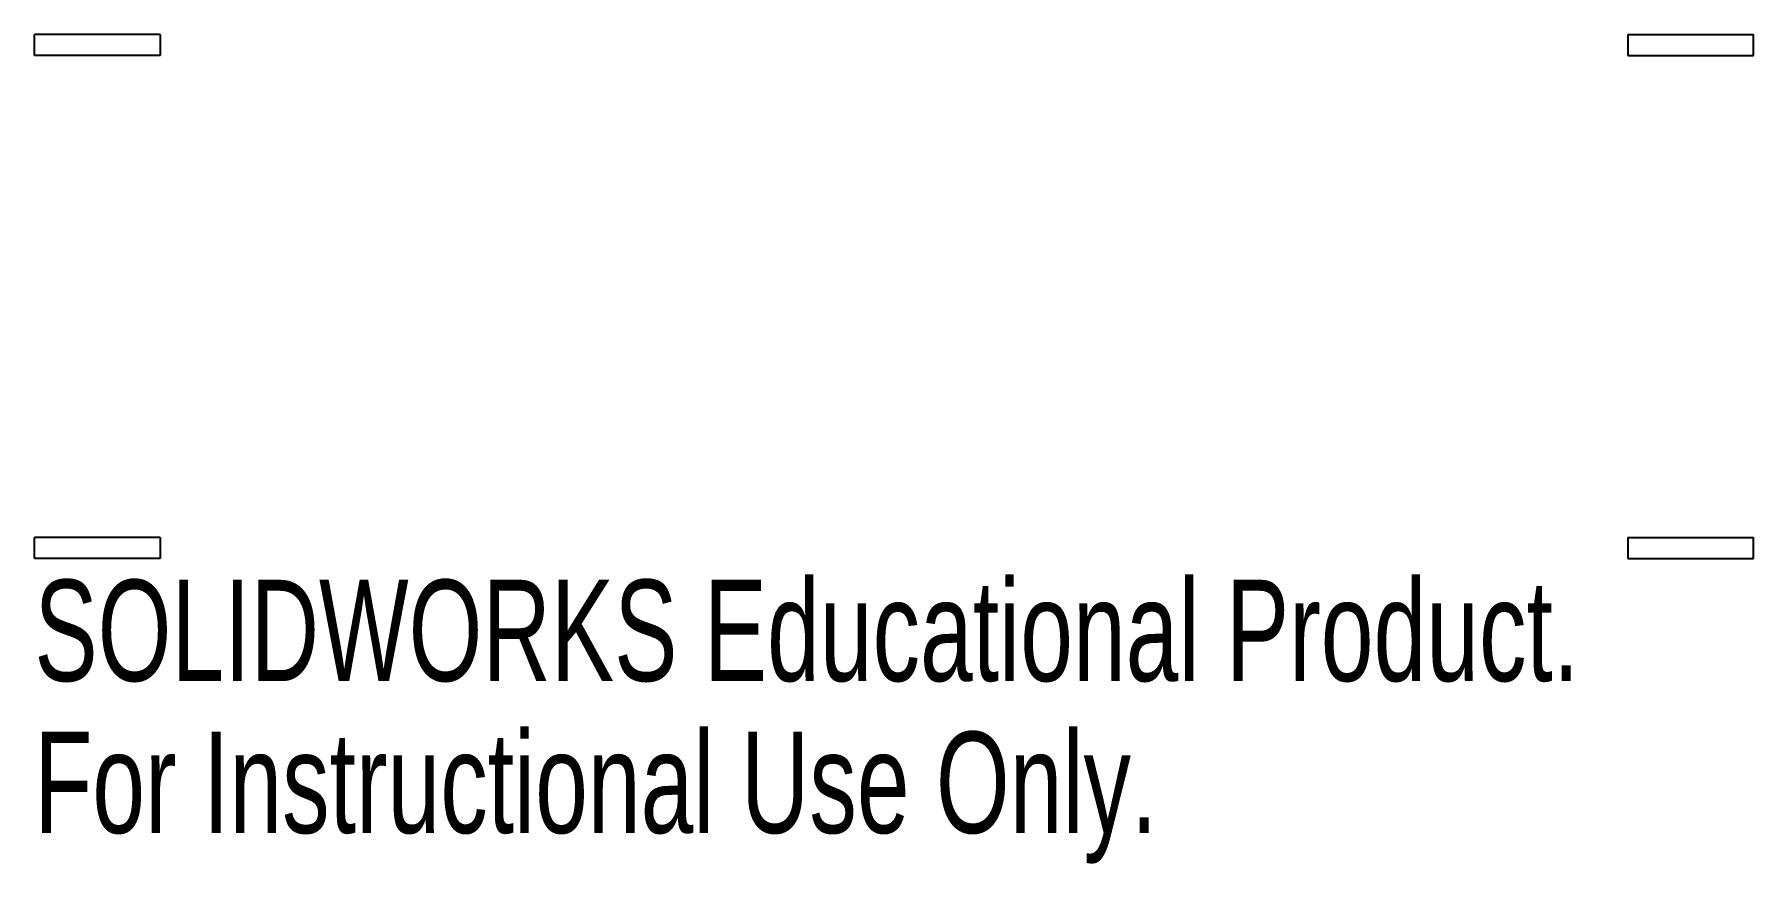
# Model space of a CAD drawing. Header units: millimetres. Extents: x -52.2 to 29.8, y -83.3 to -43.7.
import ezdxf

# ---------------------------------------------------------------- set-up
doc = ezdxf.new("R2010")
doc.units = ezdxf.units.MM
doc.styles.add('SLDTEXTSTYLE0', font='TXT', dxfattribs={"width": 0.7})

msp = doc.modelspace()

# ---------------------------------------------------------------- linework, layer by layer
at = {"color": 7, "linetype": 'Continuous', "lineweight": 25}
for p, q in [((-46.2, -43.7), (-52.2, -43.7)), ((-52.2, -44.7), (-52.2, -43.7)), ((-46.2, -43.7), (-46.2, -44.7)), ((23.8, -43.7), (29.8, -43.7)), ((23.8, -43.7), (23.8, -44.7)), ((29.8, -44.7), (29.8, -43.7)), ((-46.2, -44.7), (-52.2, -44.7)), ((23.8, -44.7), (29.8, -44.7)), ((-46.2, -67.7), (-52.2, -67.7)), ((-52.2, -68.7), (-52.2, -67.7)), ((-46.2, -67.7), (-46.2, -68.7)), ((23.8, -67.7), (29.8, -67.7)), ((23.8, -67.7), (23.8, -68.7)), ((29.8, -68.7), (29.8, -67.7)), ((-46.2, -68.7), (-52.2, -68.7)), ((23.8, -68.7), (29.8, -68.7))]:
    msp.add_line(p, q, dxfattribs=at)

# ---------------------------------------------------------------- texts
at = {"color": 7, "linetype": 'Continuous', "char_height": 4.83362, "attachment_point": 1, "style": 'SLDTEXTSTYLE0'}
for s, insert in [('SOLIDWORKS Educational Product.', (-52.2, -69.72)), ('For Instructional Use Only.', (-52.2, -76.97))]:
    msp.add_mtext(s, dxfattribs=dict(at, insert=insert))

doc.saveas('drawing.dxf')
